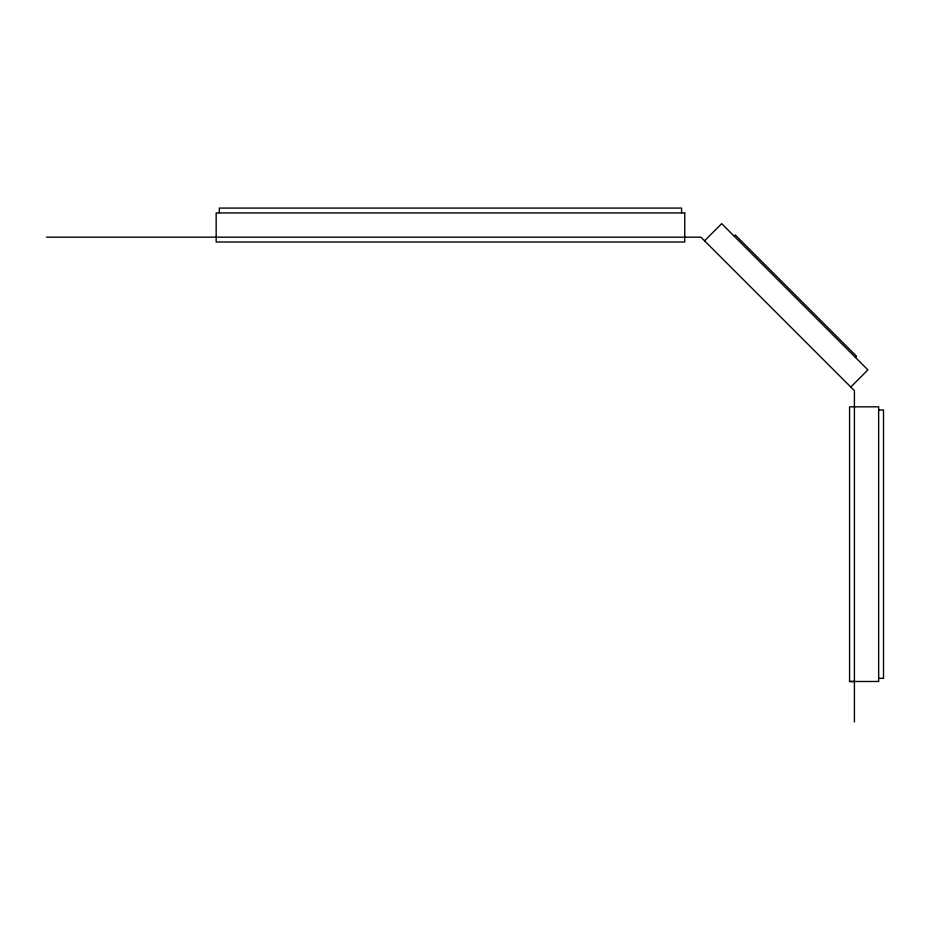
<?xml version="1.0" encoding="UTF-8"?>
<svg xmlns="http://www.w3.org/2000/svg" width="930" height="930" viewBox="0 0 930 930"><rect width="100%" height="100%" fill="white"/><g stroke="black" fill="none" stroke-linecap="round" stroke-linejoin="round"><path stroke-width="1.4" d="M704.545 240.8L721.68 223.653L867.923 369.908L850.787 387.043M734.177 236.15L735.305 234.999L856.588 356.283L855.426 357.411M46.5 237.173L700.906 237.173L854.414 390.67L854.414 721.913M878.652 409.979L883.5 409.979L883.5 678.33L878.652 678.33M849.567 681.481L878.652 681.481L878.652 406.829L849.567 406.829L849.567 681.516L854.414 681.516M681.597 212.935L681.597 208.088L219.317 208.088L219.317 212.935M684.747 212.935L216.167 212.935L216.167 242.021L684.747 242.021L684.747 212.935"/></g></svg>
